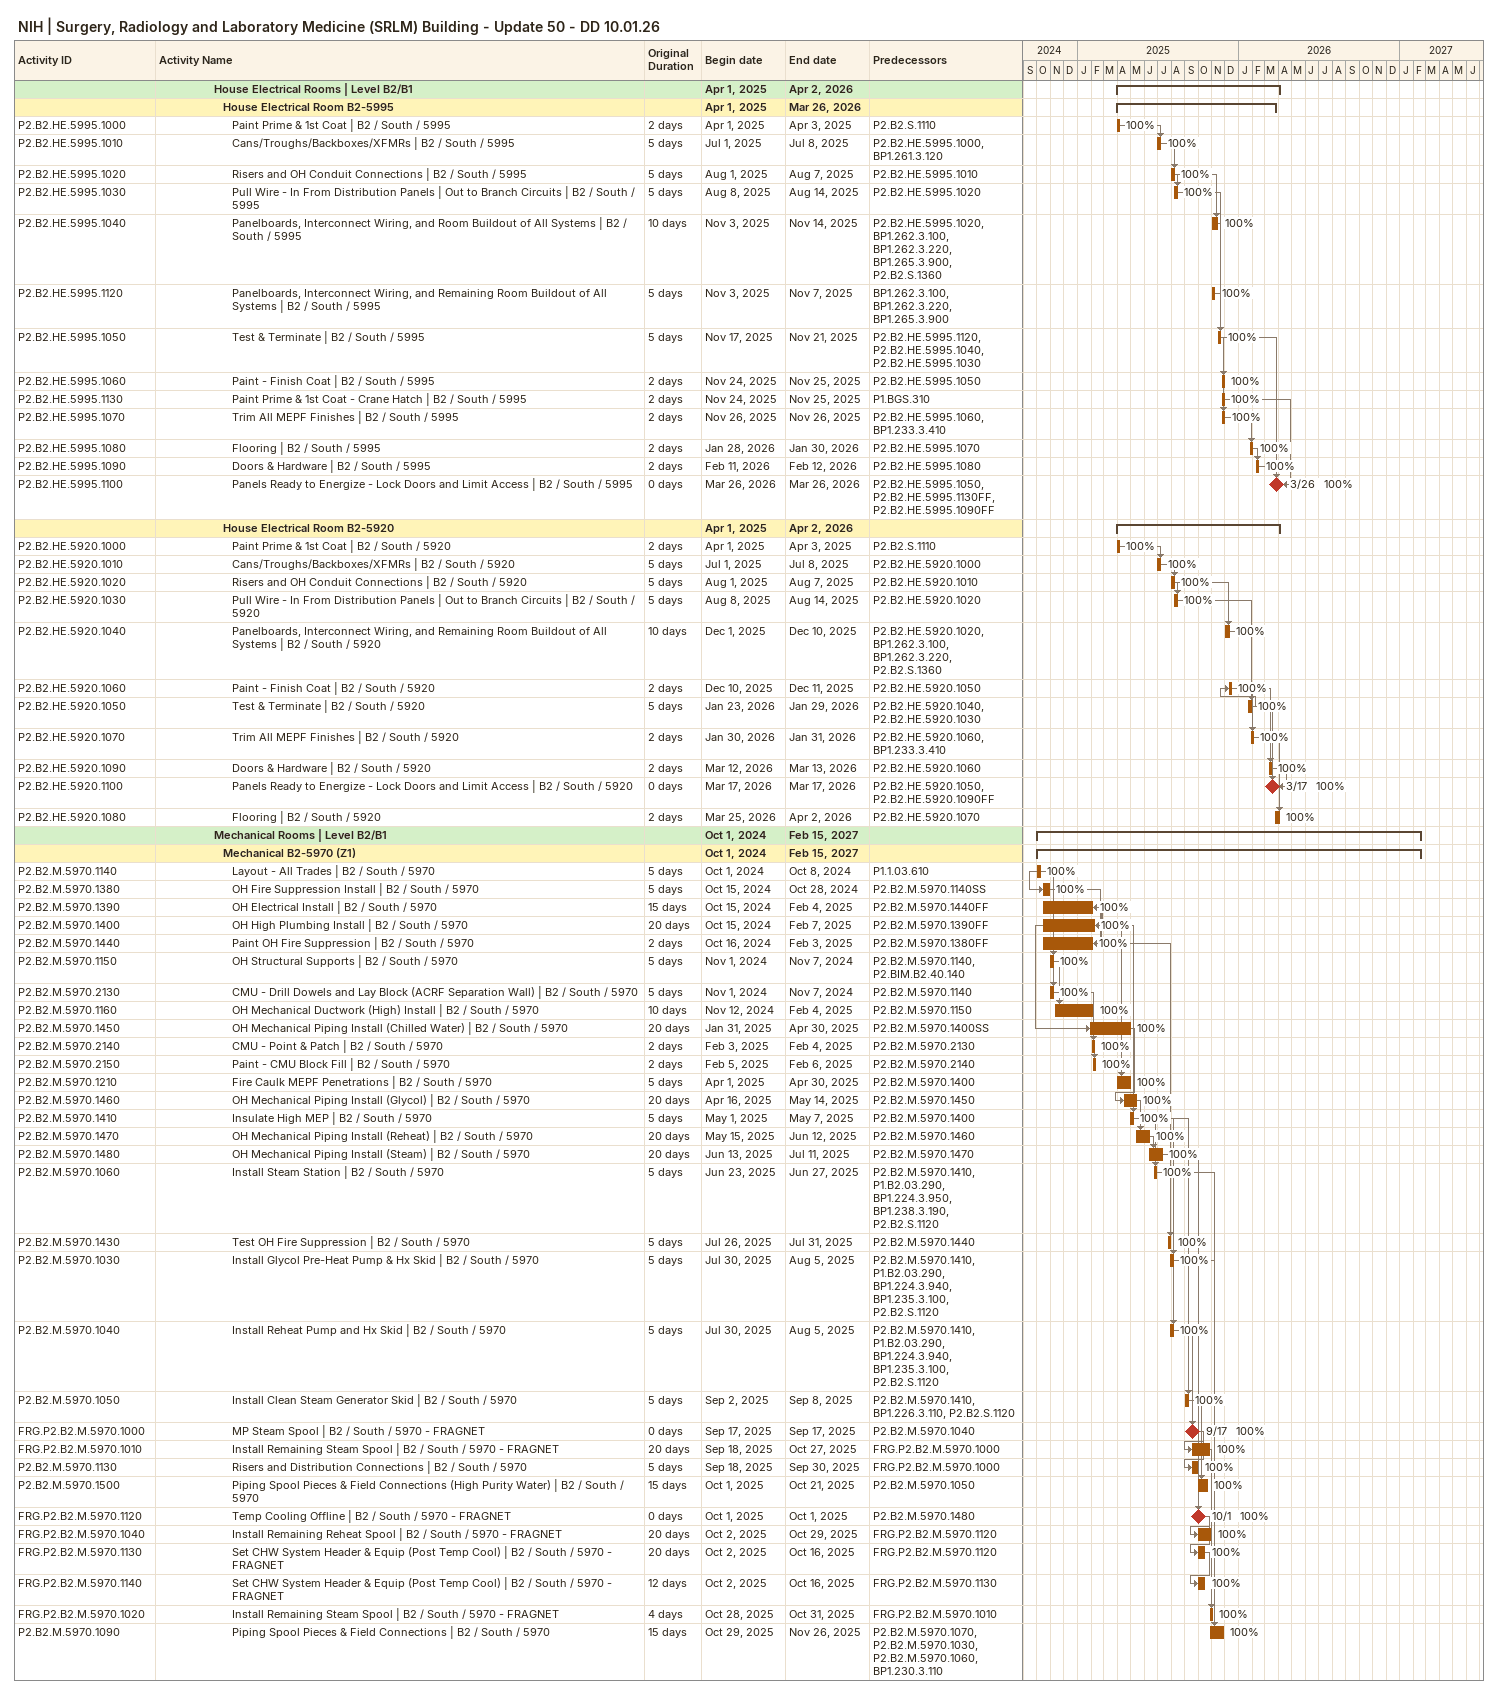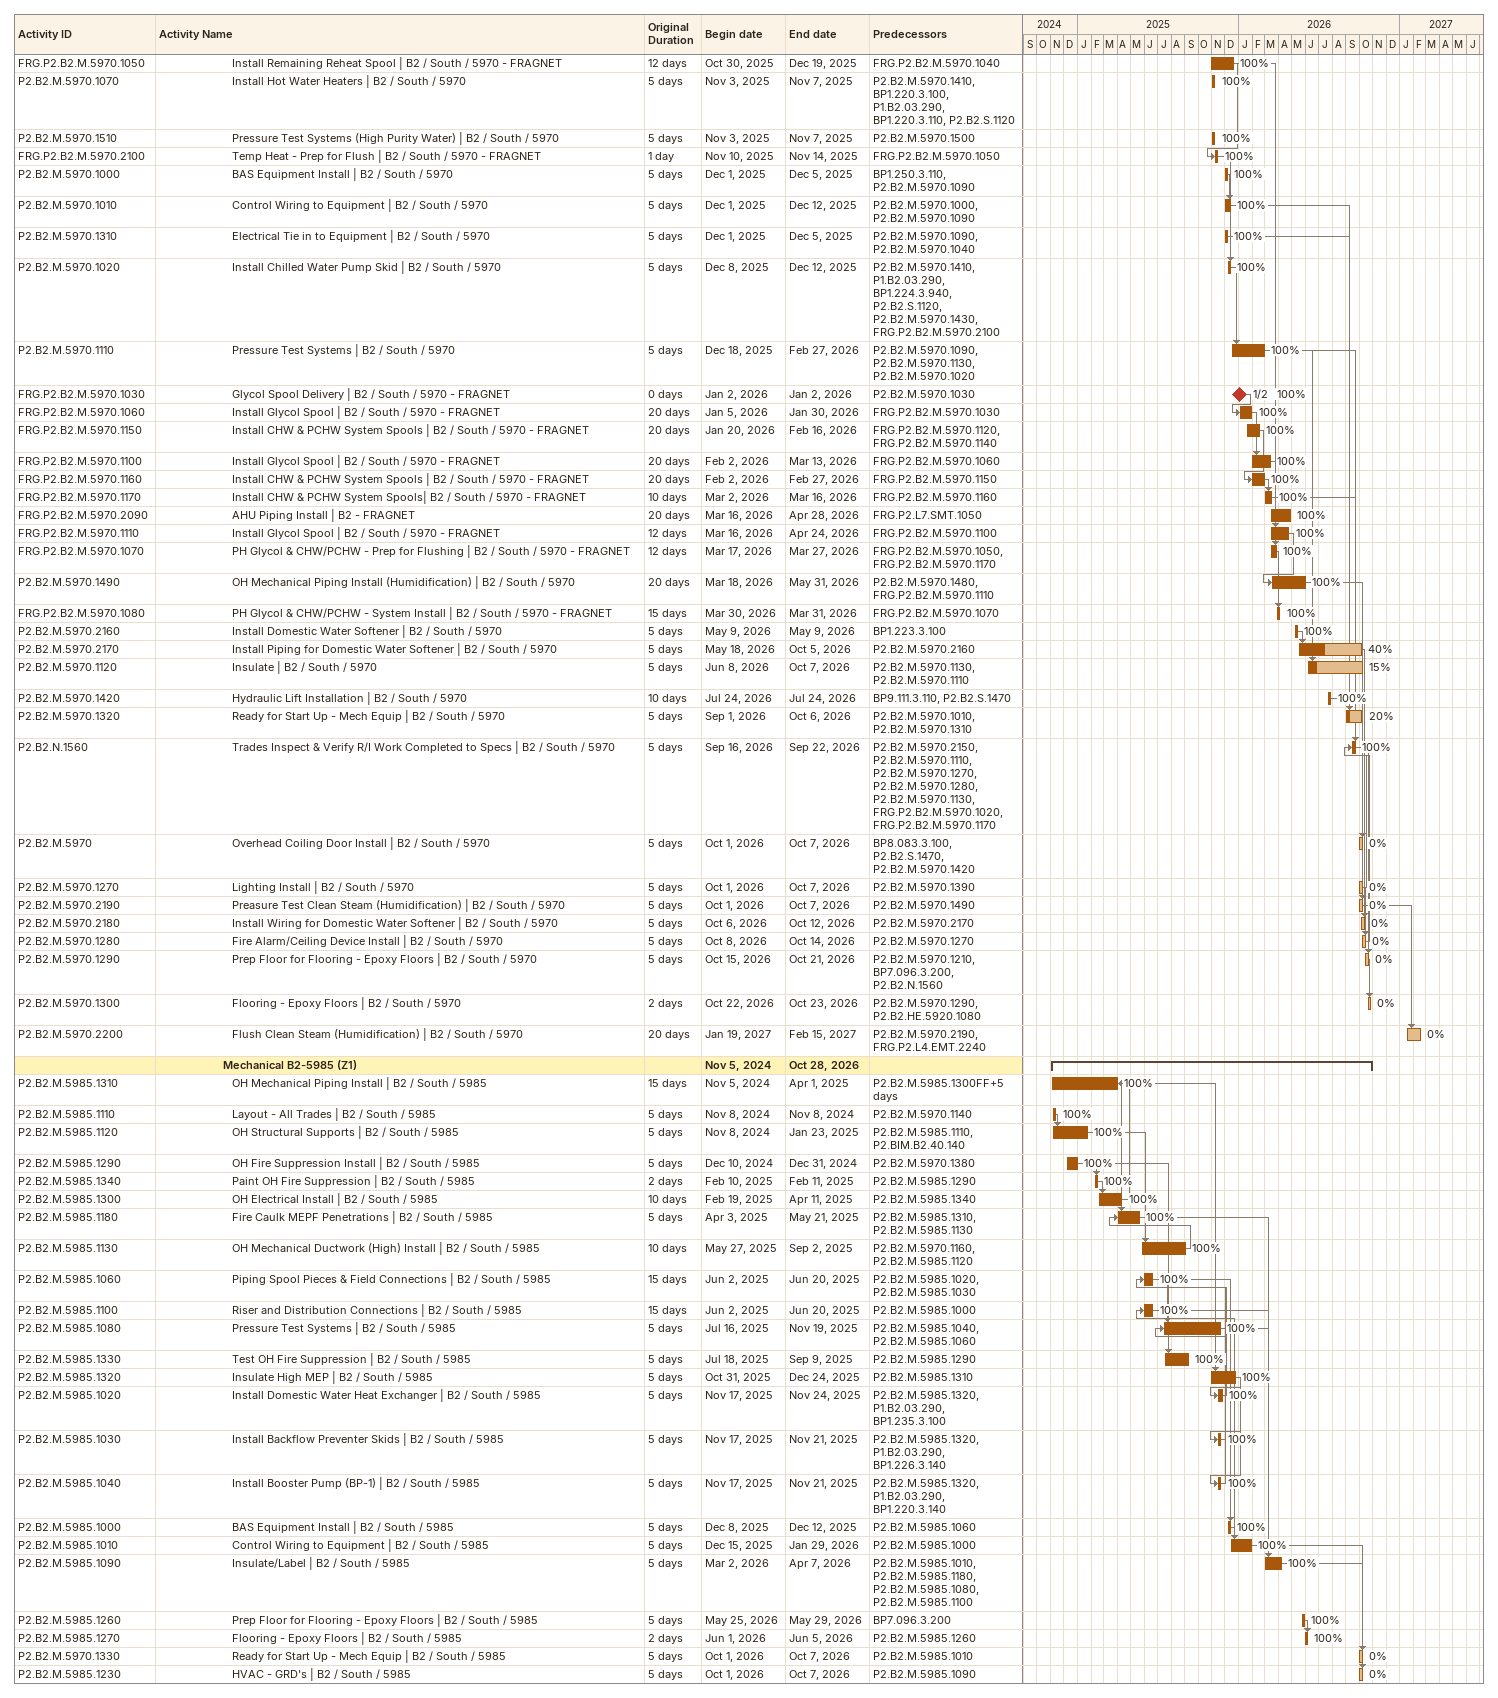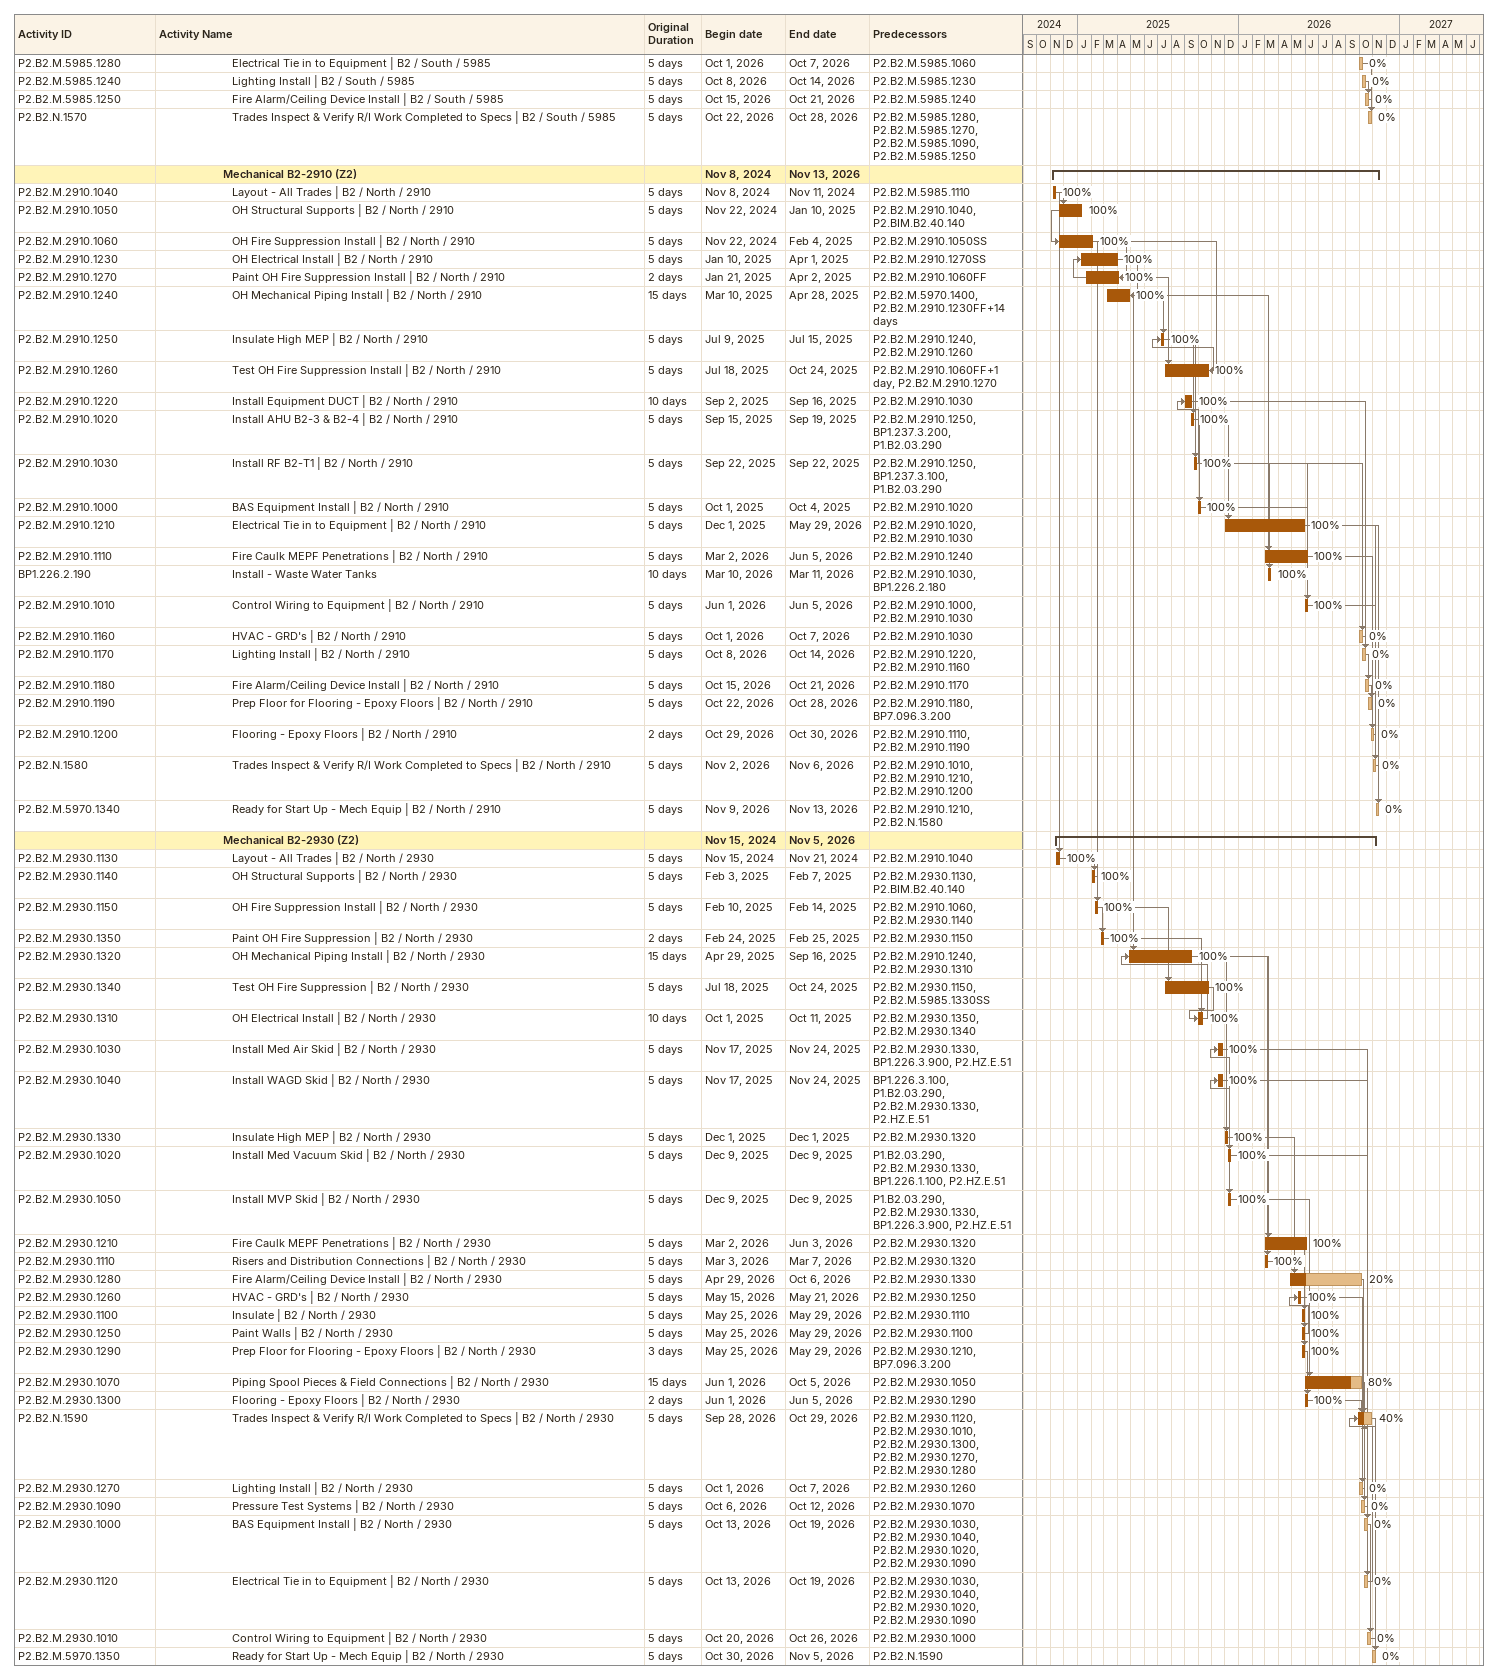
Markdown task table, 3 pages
NIH | Surgery, Radiology and Laboratory Medicine (SRLM) Building - Update 50 - DD 10.01.26

| ID | Level | Task | Original duration | Start | Finish | Predecessors | % complete |
|---|---|---|---|---|---|---|---|
|  | 7 | **House Electrical Rooms \| Level B2/B1** |  | 2025-04-01 | 2026-04-02 |  |  |
|  | 8 | **House Electrical Room B2-5995** |  | 2025-04-01 | 2026-03-26 |  |  |
| P2.B2.HE.5995.1000 | 9 | Paint Prime & 1st Coat \| B2 / South / 5995 | 2d | 2025-04-01 | 2025-04-03 | P2.B2.S.1110 | 100 |
| P2.B2.HE.5995.1010 | 9 | Cans/Troughs/Backboxes/XFMRs \| B2 / South / 5995 | 5d | 2025-07-01 | 2025-07-08 | P2.B2.HE.5995.1000, BP1.261.3.120 | 100 |
| P2.B2.HE.5995.1020 | 9 | Risers and OH Conduit Connections \| B2 / South / 5995 | 5d | 2025-08-01 | 2025-08-07 | P2.B2.HE.5995.1010 | 100 |
| P2.B2.HE.5995.1030 | 9 | Pull Wire - In From Distribution Panels \| Out to Branch Circuits \| B2 / South / 5995 | 5d | 2025-08-08 | 2025-08-14 | P2.B2.HE.5995.1020 | 100 |
| P2.B2.HE.5995.1040 | 9 | Panelboards, Interconnect Wiring, and Room Buildout of All Systems \| B2 / South / 5995 | 10d | 2025-11-03 | 2025-11-14 | P2.B2.HE.5995.1020, BP1.262.3.100, BP1.262.3.220, BP1.265.3.900, P2.B2.S.1360 | 100 |
| P2.B2.HE.5995.1120 | 9 | Panelboards, Interconnect Wiring, and Remaining Room Buildout of All Systems \| B2 / South / 5995 | 5d | 2025-11-03 | 2025-11-07 | BP1.262.3.100, BP1.262.3.220, BP1.265.3.900 | 100 |
| P2.B2.HE.5995.1050 | 9 | Test & Terminate \| B2 / South / 5995 | 5d | 2025-11-17 | 2025-11-21 | P2.B2.HE.5995.1120, P2.B2.HE.5995.1040, P2.B2.HE.5995.1030 | 100 |
| P2.B2.HE.5995.1060 | 9 | Paint - Finish Coat \| B2 / South / 5995 | 2d | 2025-11-24 | 2025-11-25 | P2.B2.HE.5995.1050 | 100 |
| P2.B2.HE.5995.1130 | 9 | Paint Prime & 1st Coat - Crane Hatch \| B2 / South / 5995 | 2d | 2025-11-24 | 2025-11-25 | P1.BGS.310 | 100 |
| P2.B2.HE.5995.1070 | 9 | Trim All MEPF Finishes \| B2 / South / 5995 | 2d | 2025-11-26 | 2025-11-26 | P2.B2.HE.5995.1060, BP1.233.3.410 | 100 |
| P2.B2.HE.5995.1080 | 9 | Flooring \| B2 / South / 5995 | 2d | 2026-01-28 | 2026-01-30 | P2.B2.HE.5995.1070 | 100 |
| P2.B2.HE.5995.1090 | 9 | Doors & Hardware \| B2 / South / 5995 | 2d | 2026-02-11 | 2026-02-12 | P2.B2.HE.5995.1080 | 100 |
| P2.B2.HE.5995.1100 | 9 | Panels Ready to Energize - Lock Doors and Limit Access \| B2 / South / 5995 | 0d | 2026-03-26 | 2026-03-26 | P2.B2.HE.5995.1050, P2.B2.HE.5995.1130FF, P2.B2.HE.5995.1090FF | 100 |
|  | 8 | **House Electrical Room B2-5920** |  | 2025-04-01 | 2026-04-02 |  |  |
| P2.B2.HE.5920.1000 | 9 | Paint Prime & 1st Coat \| B2 / South / 5920 | 2d | 2025-04-01 | 2025-04-03 | P2.B2.S.1110 | 100 |
| P2.B2.HE.5920.1010 | 9 | Cans/Troughs/Backboxes/XFMRs \| B2 / South / 5920 | 5d | 2025-07-01 | 2025-07-08 | P2.B2.HE.5920.1000 | 100 |
| P2.B2.HE.5920.1020 | 9 | Risers and OH Conduit Connections \| B2 / South / 5920 | 5d | 2025-08-01 | 2025-08-07 | P2.B2.HE.5920.1010 | 100 |
| P2.B2.HE.5920.1030 | 9 | Pull Wire - In From Distribution Panels \| Out to Branch Circuits \| B2 / South / 5920 | 5d | 2025-08-08 | 2025-08-14 | P2.B2.HE.5920.1020 | 100 |
| P2.B2.HE.5920.1040 | 9 | Panelboards, Interconnect Wiring, and Remaining Room Buildout of All Systems \| B2 / South / 5920 | 10d | 2025-12-01 | 2025-12-10 | P2.B2.HE.5920.1020, BP1.262.3.100, BP1.262.3.220, P2.B2.S.1360 | 100 |
| P2.B2.HE.5920.1060 | 9 | Paint - Finish Coat \| B2 / South / 5920 | 2d | 2025-12-10 | 2025-12-11 | P2.B2.HE.5920.1050 | 100 |
| P2.B2.HE.5920.1050 | 9 | Test & Terminate \| B2 / South / 5920 | 5d | 2026-01-23 | 2026-01-29 | P2.B2.HE.5920.1040, P2.B2.HE.5920.1030 | 100 |
| P2.B2.HE.5920.1070 | 9 | Trim All MEPF Finishes \| B2 / South / 5920 | 2d | 2026-01-30 | 2026-01-31 | P2.B2.HE.5920.1060, BP1.233.3.410 | 100 |
| P2.B2.HE.5920.1090 | 9 | Doors & Hardware \| B2 / South / 5920 | 2d | 2026-03-12 | 2026-03-13 | P2.B2.HE.5920.1060 | 100 |
| P2.B2.HE.5920.1100 | 9 | Panels Ready to Energize - Lock Doors and Limit Access \| B2 / South / 5920 | 0d | 2026-03-17 | 2026-03-17 | P2.B2.HE.5920.1050, P2.B2.HE.5920.1090FF | 100 |
| P2.B2.HE.5920.1080 | 9 | Flooring \| B2 / South / 5920 | 2d | 2026-03-25 | 2026-04-02 | P2.B2.HE.5920.1070 | 100 |
|  | 7 | **Mechanical Rooms \| Level B2/B1** |  | 2024-10-01 | 2027-02-15 |  |  |
|  | 8 | **Mechanical B2-5970 (Z1)** |  | 2024-10-01 | 2027-02-15 |  |  |
| P2.B2.M.5970.1140 | 9 | Layout - All Trades \| B2 / South / 5970 | 5d | 2024-10-01 | 2024-10-08 | P1.1.03.610 | 100 |
| P2.B2.M.5970.1380 | 9 | OH Fire Suppression Install \| B2 / South / 5970 | 5d | 2024-10-15 | 2024-10-28 | P2.B2.M.5970.1140SS | 100 |
| P2.B2.M.5970.1390 | 9 | OH Electrical Install \| B2 / South / 5970 | 15d | 2024-10-15 | 2025-02-04 | P2.B2.M.5970.1440FF | 100 |
| P2.B2.M.5970.1400 | 9 | OH High Plumbing Install \| B2 / South / 5970 | 20d | 2024-10-15 | 2025-02-07 | P2.B2.M.5970.1390FF | 100 |
| P2.B2.M.5970.1440 | 9 | Paint OH Fire Suppression \| B2 / South / 5970 | 2d | 2024-10-16 | 2025-02-03 | P2.B2.M.5970.1380FF | 100 |
| P2.B2.M.5970.1150 | 9 | OH Structural Supports \| B2 / South / 5970 | 5d | 2024-11-01 | 2024-11-07 | P2.B2.M.5970.1140, P2.BIM.B2.40.140 | 100 |
| P2.B2.M.5970.2130 | 9 | CMU - Drill Dowels and Lay Block (ACRF Separation Wall) \| B2 / South / 5970 | 5d | 2024-11-01 | 2024-11-07 | P2.B2.M.5970.1140 | 100 |
| P2.B2.M.5970.1160 | 9 | OH Mechanical Ductwork (High) Install \| B2 / South / 5970 | 10d | 2024-11-12 | 2025-02-04 | P2.B2.M.5970.1150 | 100 |
| P2.B2.M.5970.1450 | 9 | OH Mechanical Piping Install (Chilled Water) \| B2 / South / 5970 | 20d | 2025-01-31 | 2025-04-30 | P2.B2.M.5970.1400SS | 100 |
| P2.B2.M.5970.2140 | 9 | CMU - Point & Patch \| B2 / South / 5970 | 2d | 2025-02-03 | 2025-02-04 | P2.B2.M.5970.2130 | 100 |
| P2.B2.M.5970.2150 | 9 | Paint - CMU Block Fill \| B2 / South / 5970 | 2d | 2025-02-05 | 2025-02-06 | P2.B2.M.5970.2140 | 100 |
| P2.B2.M.5970.1210 | 9 | Fire Caulk MEPF Penetrations \| B2 / South / 5970 | 5d | 2025-04-01 | 2025-04-30 | P2.B2.M.5970.1400 | 100 |
| P2.B2.M.5970.1460 | 9 | OH Mechanical Piping Install (Glycol) \| B2 / South / 5970 | 20d | 2025-04-16 | 2025-05-14 | P2.B2.M.5970.1450 | 100 |
| P2.B2.M.5970.1410 | 9 | Insulate High MEP \| B2 / South / 5970 | 5d | 2025-05-01 | 2025-05-07 | P2.B2.M.5970.1400 | 100 |
| P2.B2.M.5970.1470 | 9 | OH Mechanical Piping Install (Reheat) \| B2 / South / 5970 | 20d | 2025-05-15 | 2025-06-12 | P2.B2.M.5970.1460 | 100 |
| P2.B2.M.5970.1480 | 9 | OH Mechanical Piping Install (Steam) \| B2 / South / 5970 | 20d | 2025-06-13 | 2025-07-11 | P2.B2.M.5970.1470 | 100 |
| P2.B2.M.5970.1060 | 9 | Install Steam Station \| B2 / South / 5970 | 5d | 2025-06-23 | 2025-06-27 | P2.B2.M.5970.1410, P1.B2.03.290, BP1.224.3.950, BP1.238.3.190, P2.B2.S.1120 | 100 |
| P2.B2.M.5970.1430 | 9 | Test OH Fire Suppression \| B2 / South / 5970 | 5d | 2025-07-26 | 2025-07-31 | P2.B2.M.5970.1440 | 100 |
| P2.B2.M.5970.1030 | 9 | Install Glycol Pre-Heat Pump & Hx Skid \| B2 / South / 5970 | 5d | 2025-07-30 | 2025-08-05 | P2.B2.M.5970.1410, P1.B2.03.290, BP1.224.3.940, BP1.235.3.100, P2.B2.S.1120 | 100 |
| P2.B2.M.5970.1040 | 9 | Install Reheat Pump and Hx Skid \| B2 / South / 5970 | 5d | 2025-07-30 | 2025-08-05 | P2.B2.M.5970.1410, P1.B2.03.290, BP1.224.3.940, BP1.235.3.100, P2.B2.S.1120 | 100 |
| P2.B2.M.5970.1050 | 9 | Install Clean Steam Generator Skid \| B2 / South / 5970 | 5d | 2025-09-02 | 2025-09-08 | P2.B2.M.5970.1410, BP1.226.3.110, P2.B2.S.1120 | 100 |
| FRG.P2.B2.M.5970.1000 | 9 | MP Steam Spool \| B2 / South / 5970 - FRAGNET | 0d | 2025-09-17 | 2025-09-17 | P2.B2.M.5970.1040 | 100 |
| FRG.P2.B2.M.5970.1010 | 9 | Install Remaining Steam Spool \| B2 / South / 5970 - FRAGNET | 20d | 2025-09-18 | 2025-10-27 | FRG.P2.B2.M.5970.1000 | 100 |
| P2.B2.M.5970.1130 | 9 | Risers and Distribution Connections \| B2 / South / 5970 | 5d | 2025-09-18 | 2025-09-30 | FRG.P2.B2.M.5970.1000 | 100 |
| P2.B2.M.5970.1500 | 9 | Piping Spool Pieces & Field Connections (High Purity Water) \| B2 / South / 5970 | 15d | 2025-10-01 | 2025-10-21 | P2.B2.M.5970.1050 | 100 |
| FRG.P2.B2.M.5970.1120 | 9 | Temp Cooling Offline \| B2 / South / 5970 - FRAGNET | 0d | 2025-10-01 | 2025-10-01 | P2.B2.M.5970.1480 | 100 |
| FRG.P2.B2.M.5970.1040 | 9 | Install Remaining Reheat Spool \| B2 / South / 5970 - FRAGNET | 20d | 2025-10-02 | 2025-10-29 | FRG.P2.B2.M.5970.1120 | 100 |
| FRG.P2.B2.M.5970.1130 | 9 | Set CHW System Header & Equip (Post Temp Cool) \| B2 / South / 5970 - FRAGNET | 20d | 2025-10-02 | 2025-10-16 | FRG.P2.B2.M.5970.1120 | 100 |
| FRG.P2.B2.M.5970.1140 | 9 | Set CHW System Header & Equip (Post Temp Cool) \| B2 / South / 5970 - FRAGNET | 12d | 2025-10-02 | 2025-10-16 | FRG.P2.B2.M.5970.1130 | 100 |
| FRG.P2.B2.M.5970.1020 | 9 | Install Remaining Steam Spool \| B2 / South / 5970 - FRAGNET | 4d | 2025-10-28 | 2025-10-31 | FRG.P2.B2.M.5970.1010 | 100 |
| P2.B2.M.5970.1090 | 9 | Piping Spool Pieces & Field Connections \| B2 / South / 5970 | 15d | 2025-10-29 | 2025-11-26 | P2.B2.M.5970.1070, P2.B2.M.5970.1030, P2.B2.M.5970.1060, BP1.230.3.110 | 100 |
| FRG.P2.B2.M.5970.1050 | 9 | Install Remaining Reheat Spool \| B2 / South / 5970 - FRAGNET | 12d | 2025-10-30 | 2025-12-19 | FRG.P2.B2.M.5970.1040 | 100 |
| P2.B2.M.5970.1070 | 9 | Install Hot Water Heaters \| B2 / South / 5970 | 5d | 2025-11-03 | 2025-11-07 | P2.B2.M.5970.1410, BP1.220.3.100, P1.B2.03.290, BP1.220.3.110, P2.B2.S.1120 | 100 |
| P2.B2.M.5970.1510 | 9 | Pressure Test Systems (High Purity Water) \| B2 / South / 5970 | 5d | 2025-11-03 | 2025-11-07 | P2.B2.M.5970.1500 | 100 |
| FRG.P2.B2.M.5970.2100 | 9 | Temp Heat - Prep for Flush \| B2 / South / 5970 - FRAGNET | 1d | 2025-11-10 | 2025-11-14 | FRG.P2.B2.M.5970.1050 | 100 |
| P2.B2.M.5970.1000 | 9 | BAS Equipment Install \| B2 / South / 5970 | 5d | 2025-12-01 | 2025-12-05 | BP1.250.3.110, P2.B2.M.5970.1090 | 100 |
| P2.B2.M.5970.1010 | 9 | Control Wiring to Equipment \| B2 / South / 5970 | 5d | 2025-12-01 | 2025-12-12 | P2.B2.M.5970.1000, P2.B2.M.5970.1090 | 100 |
| P2.B2.M.5970.1310 | 9 | Electrical Tie in to Equipment \| B2 / South / 5970 | 5d | 2025-12-01 | 2025-12-05 | P2.B2.M.5970.1090, P2.B2.M.5970.1040 | 100 |
| P2.B2.M.5970.1020 | 9 | Install Chilled Water Pump Skid \| B2 / South / 5970 | 5d | 2025-12-08 | 2025-12-12 | P2.B2.M.5970.1410, P1.B2.03.290, BP1.224.3.940, P2.B2.S.1120, P2.B2.M.5970.1430, FRG.P2.B2.M.5970.2100 | 100 |
| P2.B2.M.5970.1110 | 9 | Pressure Test Systems \| B2 / South / 5970 | 5d | 2025-12-18 | 2026-02-27 | P2.B2.M.5970.1090, P2.B2.M.5970.1130, P2.B2.M.5970.1020 | 100 |
| FRG.P2.B2.M.5970.1030 | 9 | Glycol Spool Delivery \| B2 / South / 5970 - FRAGNET | 0d | 2026-01-02 | 2026-01-02 | P2.B2.M.5970.1030 | 100 |
| FRG.P2.B2.M.5970.1060 | 9 | Install Glycol Spool \| B2 / South / 5970 - FRAGNET | 20d | 2026-01-05 | 2026-01-30 | FRG.P2.B2.M.5970.1030 | 100 |
| FRG.P2.B2.M.5970.1150 | 9 | Install CHW & PCHW System Spools \| B2 / South / 5970 - FRAGNET | 20d | 2026-01-20 | 2026-02-16 | FRG.P2.B2.M.5970.1120, FRG.P2.B2.M.5970.1140 | 100 |
| FRG.P2.B2.M.5970.1100 | 9 | Install Glycol Spool \| B2 / South / 5970 - FRAGNET | 20d | 2026-02-02 | 2026-03-13 | FRG.P2.B2.M.5970.1060 | 100 |
| FRG.P2.B2.M.5970.1160 | 9 | Install CHW & PCHW System Spools \| B2 / South / 5970 - FRAGNET | 20d | 2026-02-02 | 2026-02-27 | FRG.P2.B2.M.5970.1150 | 100 |
| FRG.P2.B2.M.5970.1170 | 9 | Install CHW & PCHW System Spools\| B2 / South / 5970 - FRAGNET | 10d | 2026-03-02 | 2026-03-16 | FRG.P2.B2.M.5970.1160 | 100 |
| FRG.P2.B2.M.5970.2090 | 9 | AHU Piping Install \| B2 - FRAGNET | 20d | 2026-03-16 | 2026-04-28 | FRG.P2.L7.SMT.1050 | 100 |
| FRG.P2.B2.M.5970.1110 | 9 | Install Glycol Spool \| B2 / South / 5970 - FRAGNET | 12d | 2026-03-16 | 2026-04-24 | FRG.P2.B2.M.5970.1100 | 100 |
| FRG.P2.B2.M.5970.1070 | 9 | PH Glycol & CHW/PCHW - Prep for Flushing \| B2 / South / 5970 - FRAGNET | 12d | 2026-03-17 | 2026-03-27 | FRG.P2.B2.M.5970.1050, FRG.P2.B2.M.5970.1170 | 100 |
| P2.B2.M.5970.1490 | 9 | OH Mechanical Piping Install (Humidification) \| B2 / South / 5970 | 20d | 2026-03-18 | 2026-05-31 | P2.B2.M.5970.1480, FRG.P2.B2.M.5970.1110 | 100 |
| FRG.P2.B2.M.5970.1080 | 9 | PH Glycol & CHW/PCHW - System Install \| B2 / South / 5970 - FRAGNET | 15d | 2026-03-30 | 2026-03-31 | FRG.P2.B2.M.5970.1070 | 100 |
| P2.B2.M.5970.2160 | 9 | Install Domestic Water Softener \| B2 / South / 5970 | 5d | 2026-05-09 | 2026-05-09 | BP1.223.3.100 | 100 |
| P2.B2.M.5970.2170 | 9 | Install Piping for Domestic Water Softener \| B2 / South / 5970 | 5d | 2026-05-18 | 2026-10-05 | P2.B2.M.5970.2160 | 40 |
| P2.B2.M.5970.1120 | 9 | Insulate \| B2 / South / 5970 | 5d | 2026-06-08 | 2026-10-07 | P2.B2.M.5970.1130, P2.B2.M.5970.1110 | 15 |
| P2.B2.M.5970.1420 | 9 | Hydraulic Lift Installation \| B2 / South / 5970 | 10d | 2026-07-24 | 2026-07-24 | BP9.111.3.110, P2.B2.S.1470 | 100 |
| P2.B2.M.5970.1320 | 9 | Ready for Start Up - Mech Equip \| B2 / South / 5970 | 5d | 2026-09-01 | 2026-10-06 | P2.B2.M.5970.1010, P2.B2.M.5970.1310 | 20 |
| P2.B2.N.1560 | 9 | Trades Inspect & Verify R/I Work Completed to Specs \| B2 / South / 5970 | 5d | 2026-09-16 | 2026-09-22 | P2.B2.M.5970.2150, P2.B2.M.5970.1110, P2.B2.M.5970.1270, P2.B2.M.5970.1280, P2.B2.M.5970.1130, FRG.P2.B2.M.5970.1020, FRG.P2.B2.M.5970.1170 | 100 |
| P2.B2.M.5970 | 9 | Overhead Coiling Door Install \| B2 / South / 5970 | 5d | 2026-10-01 | 2026-10-07 | BP8.083.3.100, P2.B2.S.1470, P2.B2.M.5970.1420 | 0 |
| P2.B2.M.5970.1270 | 9 | Lighting Install \| B2 / South / 5970 | 5d | 2026-10-01 | 2026-10-07 | P2.B2.M.5970.1390 | 0 |
| P2.B2.M.5970.2190 | 9 | Preasure Test Clean Steam (Humidification) \| B2 / South / 5970 | 5d | 2026-10-01 | 2026-10-07 | P2.B2.M.5970.1490 | 0 |
| P2.B2.M.5970.2180 | 9 | Install Wiring for Domestic Water Softener \| B2 / South / 5970 | 5d | 2026-10-06 | 2026-10-12 | P2.B2.M.5970.2170 | 0 |
| P2.B2.M.5970.1280 | 9 | Fire Alarm/Ceiling Device Install \| B2 / South / 5970 | 5d | 2026-10-08 | 2026-10-14 | P2.B2.M.5970.1270 | 0 |
| P2.B2.M.5970.1290 | 9 | Prep Floor for Flooring - Epoxy Floors \| B2 / South / 5970 | 5d | 2026-10-15 | 2026-10-21 | P2.B2.M.5970.1210, BP7.096.3.200, P2.B2.N.1560 | 0 |
| P2.B2.M.5970.1300 | 9 | Flooring - Epoxy Floors \| B2 / South / 5970 | 2d | 2026-10-22 | 2026-10-23 | P2.B2.M.5970.1290, P2.B2.HE.5920.1080 | 0 |
| P2.B2.M.5970.2200 | 9 | Flush Clean Steam (Humidification) \| B2 / South / 5970 | 20d | 2027-01-19 | 2027-02-15 | P2.B2.M.5970.2190, FRG.P2.L4.EMT.2240 | 0 |
|  | 8 | **Mechanical B2-5985 (Z1)** |  | 2024-11-05 | 2026-10-28 |  |  |
| P2.B2.M.5985.1310 | 9 | OH Mechanical Piping Install \| B2 / South / 5985 | 15d | 2024-11-05 | 2025-04-01 | P2.B2.M.5985.1300FF+5d | 100 |
| P2.B2.M.5985.1110 | 9 | Layout - All Trades \| B2 / South / 5985 | 5d | 2024-11-08 | 2024-11-08 | P2.B2.M.5970.1140 | 100 |
| P2.B2.M.5985.1120 | 9 | OH Structural Supports \| B2 / South / 5985 | 5d | 2024-11-08 | 2025-01-23 | P2.B2.M.5985.1110, P2.BIM.B2.40.140 | 100 |
| P2.B2.M.5985.1290 | 9 | OH Fire Suppression Install \| B2 / South / 5985 | 5d | 2024-12-10 | 2024-12-31 | P2.B2.M.5970.1380 | 100 |
| P2.B2.M.5985.1340 | 9 | Paint OH Fire Suppression \| B2 / South / 5985 | 2d | 2025-02-10 | 2025-02-11 | P2.B2.M.5985.1290 | 100 |
| P2.B2.M.5985.1300 | 9 | OH Electrical Install \| B2 / South / 5985 | 10d | 2025-02-19 | 2025-04-11 | P2.B2.M.5985.1340 | 100 |
| P2.B2.M.5985.1180 | 9 | Fire Caulk MEPF Penetrations \| B2 / South / 5985 | 5d | 2025-04-03 | 2025-05-21 | P2.B2.M.5985.1310, P2.B2.M.5985.1130 | 100 |
| P2.B2.M.5985.1130 | 9 | OH Mechanical Ductwork (High) Install \| B2 / South / 5985 | 10d | 2025-05-27 | 2025-09-02 | P2.B2.M.5970.1160, P2.B2.M.5985.1120 | 100 |
| P2.B2.M.5985.1060 | 9 | Piping Spool Pieces & Field Connections \| B2 / South / 5985 | 15d | 2025-06-02 | 2025-06-20 | P2.B2.M.5985.1020, P2.B2.M.5985.1030 | 100 |
| P2.B2.M.5985.1100 | 9 | Riser and Distribution Connections \| B2 / South / 5985 | 15d | 2025-06-02 | 2025-06-20 | P2.B2.M.5985.1000 | 100 |
| P2.B2.M.5985.1080 | 9 | Pressure Test Systems \| B2 / South / 5985 | 5d | 2025-07-16 | 2025-11-19 | P2.B2.M.5985.1040, P2.B2.M.5985.1060 | 100 |
| P2.B2.M.5985.1330 | 9 | Test OH Fire Suppression \| B2 / South / 5985 | 5d | 2025-07-18 | 2025-09-09 | P2.B2.M.5985.1290 | 100 |
| P2.B2.M.5985.1320 | 9 | Insulate High MEP \| B2 / South / 5985 | 5d | 2025-10-31 | 2025-12-24 | P2.B2.M.5985.1310 | 100 |
| P2.B2.M.5985.1020 | 9 | Install Domestic Water Heat Exchanger \| B2 / South / 5985 | 5d | 2025-11-17 | 2025-11-24 | P2.B2.M.5985.1320, P1.B2.03.290, BP1.235.3.100 | 100 |
| P2.B2.M.5985.1030 | 9 | Install Backflow Preventer Skids \| B2 / South / 5985 | 5d | 2025-11-17 | 2025-11-21 | P2.B2.M.5985.1320, P1.B2.03.290, BP1.226.3.140 | 100 |
| P2.B2.M.5985.1040 | 9 | Install Booster Pump (BP-1) \| B2 / South / 5985 | 5d | 2025-11-17 | 2025-11-21 | P2.B2.M.5985.1320, P1.B2.03.290, BP1.220.3.140 | 100 |
| P2.B2.M.5985.1000 | 9 | BAS Equipment Install \| B2 / South / 5985 | 5d | 2025-12-08 | 2025-12-12 | P2.B2.M.5985.1060 | 100 |
| P2.B2.M.5985.1010 | 9 | Control Wiring to Equipment \| B2 / South / 5985 | 5d | 2025-12-15 | 2026-01-29 | P2.B2.M.5985.1000 | 100 |
| P2.B2.M.5985.1090 | 9 | Insulate/Label \| B2 / South / 5985 | 5d | 2026-03-02 | 2026-04-07 | P2.B2.M.5985.1010, P2.B2.M.5985.1180, P2.B2.M.5985.1080, P2.B2.M.5985.1100 | 100 |
| P2.B2.M.5985.1260 | 9 | Prep Floor for Flooring - Epoxy Floors \| B2 / South / 5985 | 5d | 2026-05-25 | 2026-05-29 | BP7.096.3.200 | 100 |
| P2.B2.M.5985.1270 | 9 | Flooring - Epoxy Floors \| B2 / South / 5985 | 2d | 2026-06-01 | 2026-06-05 | P2.B2.M.5985.1260 | 100 |
| P2.B2.M.5970.1330 | 9 | Ready for Start Up - Mech Equip \| B2 / South / 5985 | 5d | 2026-10-01 | 2026-10-07 | P2.B2.M.5985.1010 | 0 |
| P2.B2.M.5985.1230 | 9 | HVAC - GRD's \| B2 / South / 5985 | 5d | 2026-10-01 | 2026-10-07 | P2.B2.M.5985.1090 | 0 |
| P2.B2.M.5985.1280 | 9 | Electrical Tie in to Equipment \| B2 / South / 5985 | 5d | 2026-10-01 | 2026-10-07 | P2.B2.M.5985.1060 | 0 |
| P2.B2.M.5985.1240 | 9 | Lighting Install \| B2 / South / 5985 | 5d | 2026-10-08 | 2026-10-14 | P2.B2.M.5985.1230 | 0 |
| P2.B2.M.5985.1250 | 9 | Fire Alarm/Ceiling Device Install \| B2 / South / 5985 | 5d | 2026-10-15 | 2026-10-21 | P2.B2.M.5985.1240 | 0 |
| P2.B2.N.1570 | 9 | Trades Inspect & Verify R/I Work Completed to Specs \| B2 / South / 5985 | 5d | 2026-10-22 | 2026-10-28 | P2.B2.M.5985.1280, P2.B2.M.5985.1270, P2.B2.M.5985.1090, P2.B2.M.5985.1250 | 0 |
|  | 8 | **Mechanical B2-2910 (Z2)** |  | 2024-11-08 | 2026-11-13 |  |  |
| P2.B2.M.2910.1040 | 9 | Layout - All Trades \| B2 / North / 2910 | 5d | 2024-11-08 | 2024-11-11 | P2.B2.M.5985.1110 | 100 |
| P2.B2.M.2910.1050 | 9 | OH Structural Supports \| B2 / North / 2910 | 5d | 2024-11-22 | 2025-01-10 | P2.B2.M.2910.1040, P2.BIM.B2.40.140 | 100 |
| P2.B2.M.2910.1060 | 9 | OH Fire Suppression Install \| B2 / North / 2910 | 5d | 2024-11-22 | 2025-02-04 | P2.B2.M.2910.1050SS | 100 |
| P2.B2.M.2910.1230 | 9 | OH Electrical Install \| B2 / North / 2910 | 5d | 2025-01-10 | 2025-04-01 | P2.B2.M.2910.1270SS | 100 |
| P2.B2.M.2910.1270 | 9 | Paint OH Fire Suppression Install \| B2 / North / 2910 | 2d | 2025-01-21 | 2025-04-02 | P2.B2.M.2910.1060FF | 100 |
| P2.B2.M.2910.1240 | 9 | OH Mechanical Piping Install \| B2 / North / 2910 | 15d | 2025-03-10 | 2025-04-28 | P2.B2.M.5970.1400, P2.B2.M.2910.1230FF+14d | 100 |
| P2.B2.M.2910.1250 | 9 | Insulate High MEP \| B2 / North / 2910 | 5d | 2025-07-09 | 2025-07-15 | P2.B2.M.2910.1240, P2.B2.M.2910.1260 | 100 |
| P2.B2.M.2910.1260 | 9 | Test OH Fire Suppression Install \| B2 / North / 2910 | 5d | 2025-07-18 | 2025-10-24 | P2.B2.M.2910.1060FF+1d, P2.B2.M.2910.1270 | 100 |
| P2.B2.M.2910.1220 | 9 | Install Equipment DUCT \| B2 / North / 2910 | 10d | 2025-09-02 | 2025-09-16 | P2.B2.M.2910.1030 | 100 |
| P2.B2.M.2910.1020 | 9 | Install AHU B2-3 & B2-4 \| B2 / North / 2910 | 5d | 2025-09-15 | 2025-09-19 | P2.B2.M.2910.1250, BP1.237.3.200, P1.B2.03.290 | 100 |
| P2.B2.M.2910.1030 | 9 | Install RF B2-T1 \| B2 / North / 2910 | 5d | 2025-09-22 | 2025-09-22 | P2.B2.M.2910.1250, BP1.237.3.100, P1.B2.03.290 | 100 |
| P2.B2.M.2910.1000 | 9 | BAS Equipment Install \| B2 / North / 2910 | 5d | 2025-10-01 | 2025-10-04 | P2.B2.M.2910.1020 | 100 |
| P2.B2.M.2910.1210 | 9 | Electrical Tie in to Equipment \| B2 / North / 2910 | 5d | 2025-12-01 | 2026-05-29 | P2.B2.M.2910.1020, P2.B2.M.2910.1030 | 100 |
| P2.B2.M.2910.1110 | 9 | Fire Caulk MEPF Penetrations \| B2 / North / 2910 | 5d | 2026-03-02 | 2026-06-05 | P2.B2.M.2910.1240 | 100 |
| BP1.226.2.190 | 9 | Install - Waste Water Tanks | 10d | 2026-03-10 | 2026-03-11 | P2.B2.M.2910.1030, BP1.226.2.180 | 100 |
| P2.B2.M.2910.1010 | 9 | Control Wiring to Equipment \| B2 / North / 2910 | 5d | 2026-06-01 | 2026-06-05 | P2.B2.M.2910.1000, P2.B2.M.2910.1030 | 100 |
| P2.B2.M.2910.1160 | 9 | HVAC - GRD's \| B2 / North / 2910 | 5d | 2026-10-01 | 2026-10-07 | P2.B2.M.2910.1030 | 0 |
| P2.B2.M.2910.1170 | 9 | Lighting Install \| B2 / North / 2910 | 5d | 2026-10-08 | 2026-10-14 | P2.B2.M.2910.1220, P2.B2.M.2910.1160 | 0 |
| P2.B2.M.2910.1180 | 9 | Fire Alarm/Ceiling Device Install \| B2 / North / 2910 | 5d | 2026-10-15 | 2026-10-21 | P2.B2.M.2910.1170 | 0 |
| P2.B2.M.2910.1190 | 9 | Prep Floor for Flooring - Epoxy Floors \| B2 / North / 2910 | 5d | 2026-10-22 | 2026-10-28 | P2.B2.M.2910.1180, BP7.096.3.200 | 0 |
| P2.B2.M.2910.1200 | 9 | Flooring - Epoxy Floors \| B2 / North / 2910 | 2d | 2026-10-29 | 2026-10-30 | P2.B2.M.2910.1110, P2.B2.M.2910.1190 | 0 |
| P2.B2.N.1580 | 9 | Trades Inspect & Verify R/I Work Completed to Specs \| B2 / North / 2910 | 5d | 2026-11-02 | 2026-11-06 | P2.B2.M.2910.1010, P2.B2.M.2910.1210, P2.B2.M.2910.1200 | 0 |
| P2.B2.M.5970.1340 | 9 | Ready for Start Up - Mech Equip \| B2 / North / 2910 | 5d | 2026-11-09 | 2026-11-13 | P2.B2.M.2910.1210, P2.B2.N.1580 | 0 |
|  | 8 | **Mechanical B2-2930 (Z2)** |  | 2024-11-15 | 2026-11-05 |  |  |
| P2.B2.M.2930.1130 | 9 | Layout - All Trades \| B2 / North / 2930 | 5d | 2024-11-15 | 2024-11-21 | P2.B2.M.2910.1040 | 100 |
| P2.B2.M.2930.1140 | 9 | OH Structural Supports \| B2 / North / 2930 | 5d | 2025-02-03 | 2025-02-07 | P2.B2.M.2930.1130, P2.BIM.B2.40.140 | 100 |
| P2.B2.M.2930.1150 | 9 | OH Fire Suppression Install \| B2 / North / 2930 | 5d | 2025-02-10 | 2025-02-14 | P2.B2.M.2910.1060, P2.B2.M.2930.1140 | 100 |
| P2.B2.M.2930.1350 | 9 | Paint OH Fire Suppression \| B2 / North / 2930 | 2d | 2025-02-24 | 2025-02-25 | P2.B2.M.2930.1150 | 100 |
| P2.B2.M.2930.1320 | 9 | OH Mechanical Piping Install \| B2 / North / 2930 | 15d | 2025-04-29 | 2025-09-16 | P2.B2.M.2910.1240, P2.B2.M.2930.1310 | 100 |
| P2.B2.M.2930.1340 | 9 | Test OH Fire Suppression \| B2 / North / 2930 | 5d | 2025-07-18 | 2025-10-24 | P2.B2.M.2930.1150, P2.B2.M.5985.1330SS | 100 |
| P2.B2.M.2930.1310 | 9 | OH Electrical Install \| B2 / North / 2930 | 10d | 2025-10-01 | 2025-10-11 | P2.B2.M.2930.1350, P2.B2.M.2930.1340 | 100 |
| P2.B2.M.2930.1030 | 9 | Install Med Air Skid \| B2 / North / 2930 | 5d | 2025-11-17 | 2025-11-24 | P2.B2.M.2930.1330, BP1.226.3.900, P2.HZ.E.51 | 100 |
| P2.B2.M.2930.1040 | 9 | Install WAGD Skid \| B2 / North / 2930 | 5d | 2025-11-17 | 2025-11-24 | BP1.226.3.100, P1.B2.03.290, P2.B2.M.2930.1330, P2.HZ.E.51 | 100 |
| P2.B2.M.2930.1330 | 9 | Insulate High MEP \| B2 / North / 2930 | 5d | 2025-12-01 | 2025-12-01 | P2.B2.M.2930.1320 | 100 |
| P2.B2.M.2930.1020 | 9 | Install Med Vacuum Skid \| B2 / North / 2930 | 5d | 2025-12-09 | 2025-12-09 | P1.B2.03.290, P2.B2.M.2930.1330, BP1.226.1.100, P2.HZ.E.51 | 100 |
| P2.B2.M.2930.1050 | 9 | Install MVP Skid \| B2 / North / 2930 | 5d | 2025-12-09 | 2025-12-09 | P1.B2.03.290, P2.B2.M.2930.1330, BP1.226.3.900, P2.HZ.E.51 | 100 |
| P2.B2.M.2930.1210 | 9 | Fire Caulk MEPF Penetrations \| B2 / North / 2930 | 5d | 2026-03-02 | 2026-06-03 | P2.B2.M.2930.1320 | 100 |
| P2.B2.M.2930.1110 | 9 | Risers and Distribution Connections \| B2 / North / 2930 | 5d | 2026-03-03 | 2026-03-07 | P2.B2.M.2930.1320 | 100 |
| P2.B2.M.2930.1280 | 9 | Fire Alarm/Ceiling Device Install \| B2 / North / 2930 | 5d | 2026-04-29 | 2026-10-06 | P2.B2.M.2930.1330 | 20 |
| P2.B2.M.2930.1260 | 9 | HVAC - GRD's \| B2 / North / 2930 | 5d | 2026-05-15 | 2026-05-21 | P2.B2.M.2930.1250 | 100 |
| P2.B2.M.2930.1100 | 9 | Insulate \| B2 / North / 2930 | 5d | 2026-05-25 | 2026-05-29 | P2.B2.M.2930.1110 | 100 |
| P2.B2.M.2930.1250 | 9 | Paint Walls \| B2 / North / 2930 | 5d | 2026-05-25 | 2026-05-29 | P2.B2.M.2930.1100 | 100 |
| P2.B2.M.2930.1290 | 9 | Prep Floor for Flooring - Epoxy Floors \| B2 / North / 2930 | 3d | 2026-05-25 | 2026-05-29 | P2.B2.M.2930.1210, BP7.096.3.200 | 100 |
| P2.B2.M.2930.1070 | 9 | Piping Spool Pieces & Field Connections \| B2 / North / 2930 | 15d | 2026-06-01 | 2026-10-05 | P2.B2.M.2930.1050 | 80 |
| P2.B2.M.2930.1300 | 9 | Flooring - Epoxy Floors \| B2 / North / 2930 | 2d | 2026-06-01 | 2026-06-05 | P2.B2.M.2930.1290 | 100 |
| P2.B2.N.1590 | 9 | Trades Inspect & Verify R/I Work Completed to Specs \| B2 / North / 2930 | 5d | 2026-09-28 | 2026-10-29 | P2.B2.M.2930.1120, P2.B2.M.2930.1010, P2.B2.M.2930.1300, P2.B2.M.2930.1270, P2.B2.M.2930.1280 | 40 |
| P2.B2.M.2930.1270 | 9 | Lighting Install \| B2 / North / 2930 | 5d | 2026-10-01 | 2026-10-07 | P2.B2.M.2930.1260 | 0 |
| P2.B2.M.2930.1090 | 9 | Pressure Test Systems \| B2 / North / 2930 | 5d | 2026-10-06 | 2026-10-12 | P2.B2.M.2930.1070 | 0 |
| P2.B2.M.2930.1000 | 9 | BAS Equipment Install \| B2 / North / 2930 | 5d | 2026-10-13 | 2026-10-19 | P2.B2.M.2930.1030, P2.B2.M.2930.1040, P2.B2.M.2930.1020, P2.B2.M.2930.1090 | 0 |
| P2.B2.M.2930.1120 | 9 | Electrical Tie in to Equipment \| B2 / North / 2930 | 5d | 2026-10-13 | 2026-10-19 | P2.B2.M.2930.1030, P2.B2.M.2930.1040, P2.B2.M.2930.1020, P2.B2.M.2930.1090 | 0 |
| P2.B2.M.2930.1010 | 9 | Control Wiring to Equipment \| B2 / North / 2930 | 5d | 2026-10-20 | 2026-10-26 | P2.B2.M.2930.1000 | 0 |
| P2.B2.M.5970.1350 | 9 | Ready for Start Up - Mech Equip \| B2 / North / 2930 | 5d | 2026-10-30 | 2026-11-05 | P2.B2.N.1590 | 0 |
